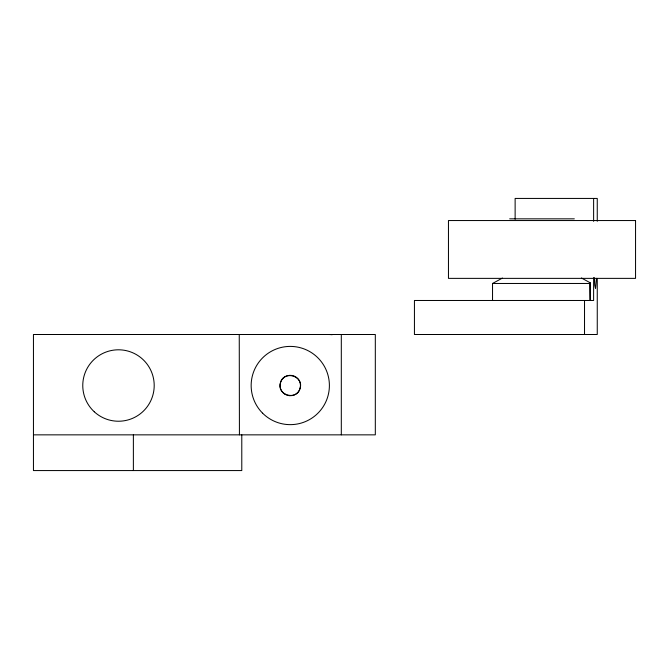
<?xml version="1.0" encoding="UTF-8"?>
<svg xmlns="http://www.w3.org/2000/svg" width="669" height="669" viewBox="0 0 669 669"><rect width="100%" height="100%" fill="white"/><g stroke="black" fill="none" stroke-linecap="round" stroke-linejoin="round"><path stroke-width="1" d="M596.497 278.354L595.552 288.54L594.774 285.278L594.432 277.719M597.258 278.413L597.258 334.5L414.437 334.5L414.437 300.481L589.79 300.481L589.79 283.472L590.25 282.803L581.394 277.978M492.535 300.481L492.535 283.472L502.461 278.061M509.686 218.838L574.32 218.838M492.535 283.472L589.79 283.472M33.45 434.85L375.317 434.85L375.317 334.5L33.45 334.5L33.45 470.566L241.785 470.566L241.785 434.85M239.427 434.85L239.251 334.5M590.25 282.803L590.51 300.481L593.62 300.481L593.62 277.576M597.258 221.28L597.258 198.434L515.13 198.434L515.13 219.256M593.62 198.434L593.62 221.339M584.522 300.481L584.522 334.5M341.307 334.5L341.307 434.85M133.374 434.85L133.374 470.566M328.446 334.5A29.996 29.996 0 0 1 332.133 334.726M280.42 382.885C276.548 395.421 297.22 400.957 300.138 388.171C304.01 375.635 283.338 370.091 280.42 382.885M635.55 220.544L448.456 220.544L448.456 278.371L635.55 278.371L635.55 220.544M94.287 411.786A35.716 35.716 0 0 0 153.335 393.33A35.716 35.716 0 0 0 107.826 351.426A35.716 35.716 0 0 0 94.287 411.786M262.616 413.191A39.12 39.12 0 0 0 328.061 395.647A39.12 39.12 0 0 0 280.152 347.738A39.12 39.12 0 0 0 262.616 413.191M285.178 394.367A10.202 10.202 0 0 0 300.481 385.528A10.202 10.202 0 0 0 285.178 376.689A10.202 10.202 0 0 0 285.178 394.367"/></g></svg>
